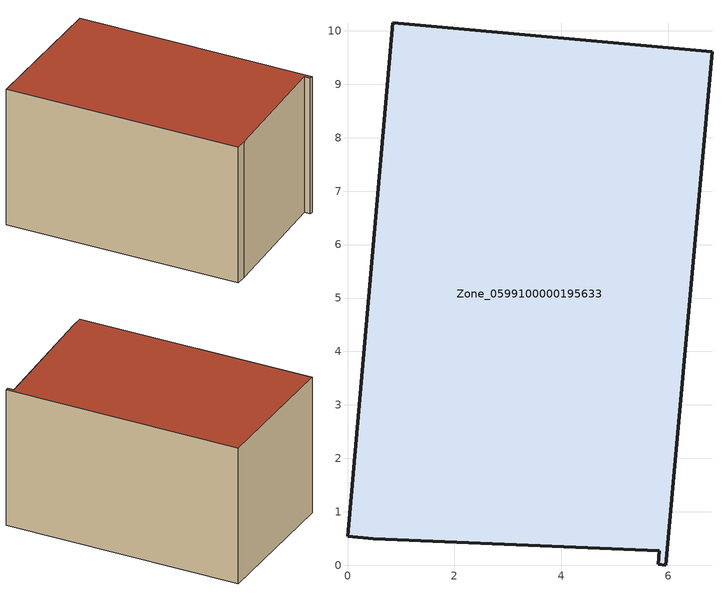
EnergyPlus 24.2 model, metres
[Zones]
Zone_0599100000195633
 floor ground (C_G): 5.82,0.01 5.84,0.27 0.48,0.5 0,0.54 0.85,10.15 6.82,9.61 5.95,0 z0
 wall outside (C_F): 0.48,0.5 5.84,0.27 5.82,0.01 5.95,0 6.82,9.61 0.85,10.15 0,0.54 0.48,0.5 z0:5.76
 roof outside (C_R): 5.84,0.27 5.82,0.01 5.95,0 6.82,9.61 0.85,10.15 0,0.54 0.48,0.5 z5.76
[BUILDING]
Pand.0599100000195633: North Axis=0; Terrain=City; Loads Convergence Tolerance Value=0.04; Temperature Convergence Tolerance Value=0.4; Solar Distribution=FullExterior; Maximum Number of Warmup Days=25; Minimum Number of Warmup Days=1
[Site:Location]
Rotterdam.The.Hague.AP_ZH_NLD Design_Conditions: Latitude=51.96; Longitude=4.45; Time Zone=1; Elevation=-4.5
[SITE:GROUNDTEMPERATURE:BUILDINGSURFACE]
18, 18, 18, 18, 18, 18, 18, 18, 18, 18, 18, 18
[MATERIAL] Thermal Absorptance=0.9; Solar Absorptance=0.7; Visible Absorptance=0.7
Name | Roughness | Thickness | Conductivity | Density | Specific Heat
G.TC.1946-1964 | MediumSmooth | 0.15 | 1 | 540 | 1210
F.TC.1946-1964 | Rough | 0.3 | 0.857143 | 1920 | 840
R.TC.1946-1964 | MediumRough | 0.2 | 0.235294 | 1500 | 1000
[CONSTRUCTION]
C_G: G.TC.1946-1964
C_F: F.TC.1946-1964
C_R: R.TC.1946-1964
[ZONE]
Zone_0599100000195633: Type=1; Multiplier=1; Ceiling Height=Autocalculate; Volume=Autocalculate; Floor Area=autocalculate; Part of Total Floor Area=Yes
[ZONEINFILTRATION:DESIGNFLOWRATE]
Infil_Zone_0599100000195633: Zone or ZoneList or Space or SpaceList=Zone_0599100000195633; Schedule=AlwaysOn; Design Flow Rate Calculation Method=Flow/Area; Flow Rate per Floor Area=0.003; Constant Term Coefficient=1; Temperature Term Coefficient=0; Velocity Term Coefficient=0; Velocity Squared Term Coefficient=0
[HVACTEMPLATE:ZONE:IDEALLOADSAIRSYSTEM]
Zone_0599100000195633: Maximum Heating Supply Air Temperature=50; Minimum Cooling Supply Air Temperature=13; Maximum Heating Supply Air Humidity Ratio=0.0156; Minimum Cooling Supply Air Humidity Ratio=0.0077; Heating Limit=NoLimit; Cooling Limit=NoLimit; Dehumidification Control Type=ConstantSensibleHeatRatio; Cooling Sensible Heat Ratio=0.7; Dehumidification Setpoint=60; Humidification Control Type=None; Humidification Setpoint=30; Outdoor Air Method=None; Outdoor Air Flow Rate per Person=0.00944; Outdoor Air Flow Rate per Zone Floor Area=0; Outdoor Air Flow Rate per Zone=0; Demand Controlled Ventilation Type=None; Outdoor Air Economizer Type=NoEconomizer; Heat Recovery Type=None; Sensible Heat Recovery Effectiveness=0.7; Latent Heat Recovery Effectiveness=0.65
[ZONECONTROL:THERMOSTAT]
ThermostatControl_Zone_0599100000195633: Zone or ZoneList=Zone_0599100000195633; Control Type Schedule=DualSetpointControlType; Control 1=Thermostat_Zone_0599100000195633; Temperature Difference Between Cutout And Setpoint=0
[THERMOSTATSETPOINT:DUALSETPOINT]
Thermostat_Zone_0599100000195633: Heating Setpoint Temperature Schedule=HeatingSetpoint_Zone_0599100000195633; Cooling Setpoint Temperature Schedule=CoolingSetpoint_Zone_0599100000195633
[SCHEDULE:COMPACT]
HeatingSetpoint_Zone_0599100000195633: Through: 12/31, For: AllDays, Until: 24:00, 21
CoolingSetpoint_Zone_0599100000195633: Through: 12/31, For: AllDays, Until: 24:00, 24
DualSetpointControlType: Through: 12/31, For: AllDays, Until: 24:00, 4
AlwaysOn: Through: 12/31, For: AllDays, Until: 24:00, 1
